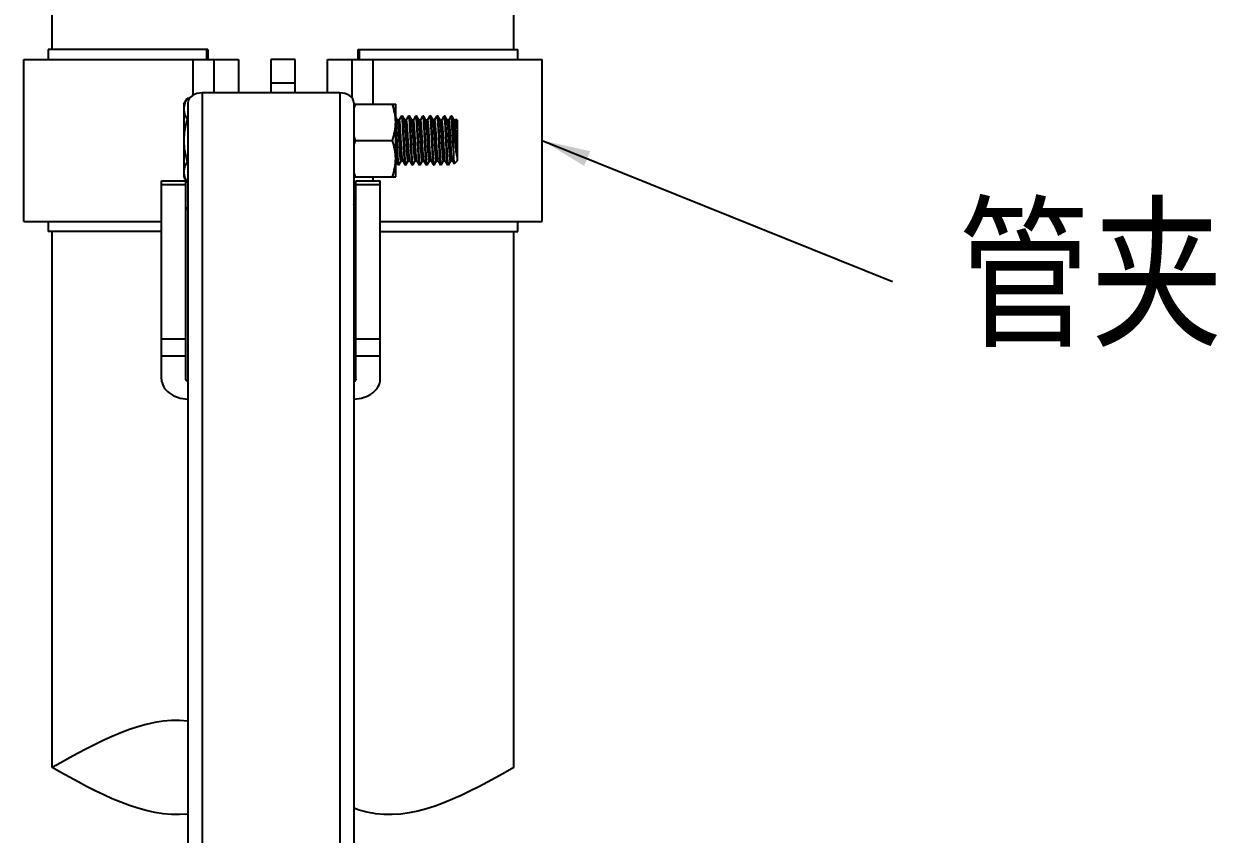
# Model space of a CAD drawing. Extents: x 1036631 to 1215829, y 649019 to 896649.
# Drawn here: x 1141276 to 1143740, y 787891 to 789564 of the extents above; entities that cross this region are included whole.
import ezdxf

# ---------------------------------------------------------------- set-up
doc = ezdxf.new("R2010")
doc.units = 0
doc.header["$LTSCALE"] = 1000
doc.header["$MEASUREMENT"] = 0
doc.styles.get("Standard").update_dxf_attribs({"font": 'gbenor.shx', "bigfont": 'gbcbig.shx'})
doc.dimstyles.get("Standard").update_dxf_attribs({"dimscale": 100, "dimtxt": 3.5, "dimasz": 1, "dimexe": 2.5, "dimexo": 3, "dimgap": 1.5, "dimtad": 1, "dimdec": 0, "dimzin": 0, "dimdsep": 46, "dimtxsty": 'Standard', "dimblk": 'ARCHTICK', "dimcen": 0.09, "dimadec": 0, "dimazin": 0, "dimtfac": 1, "dimtdec": 0, "dimtix": 1, "dimtmove": 2, "dimatfit": 3, "dimfxl": 1, "dimtolj": 1, "dimtzin": 0, "dimarcsym": 0})

# ---------------------------------------------------------------- blocks, each defined once
blk = doc.blocks.new('gfhhrryyfd')
at = {"linetype": 'Continuous'}
for p, q in [((3694597.7, -1760119.3), (3694597.7, -1759471.1)), ((3695551.2, -1760119.3), (3695551.2, -1759492)), ((3694589.4, -1760119.3), (3694589.4, -1760140.2)), ((3694919.2, -1760119.3), (3694589.4, -1760119.3)), ((3694916.5, -1760119.3), (3694916.5, -1760140.2)), ((3694919.2, -1760119.3), (3694919.2, -1760140.2)), ((3695229.7, -1760140.2), (3695229.7, -1760119.3)), ((3695229.7, -1760119.3), (3695559.5, -1760119.3)), ((3695232.4, -1760140.2), (3695232.4, -1760119.3)), ((3695559.5, -1760140.2), (3695559.5, -1760119.3)), ((3694539.2, -1760474.8), (3694539.2, -1760140.2)), ((3694539.2, -1760140.2), (3694982.4, -1760140.2)), ((3694888.6, -1760214), (3694888.6, -1760140.2)), ((3694932.3, -1760209.2), (3694932.3, -1760140.2)), ((3694982.4, -1760140.2), (3694982.4, -1760209.2)), ((3695049.3, -1760140.2), (3695049.3, -1760209.2)), ((3695099.5, -1760140.2), (3695049.3, -1760140.2)), ((3695099.5, -1760209.2), (3695099.5, -1760140.2)), ((3695166.4, -1760209.2), (3695166.4, -1760140.2)), ((3695166.4, -1760140.2), (3695609.7, -1760140.2)), ((3695216.6, -1760140.2), (3695216.6, -1760219.5)), ((3695260.3, -1760232.2), (3695260.3, -1760140.2)), ((3695609.7, -1760474.8), (3695609.7, -1760140.2)), ((3695099.5, -1760189.2), (3695049.3, -1760189.2)), ((3694869.5, -1760232.2), (3694876.3, -1760220.6)), ((3694869.5, -1760232.2), (3694869.5, -1760382.8)), ((3694881.1, -1760220.6), (3694876.3, -1760220.6)), ((3694877.9, -1760229.9), (3694877.9, -1762652.5)), ((3694907.2, -1760209.2), (3694907.2, -1762430.8)), ((3695191.5, -1760209.2), (3694907.2, -1760209.2)), ((3695191.5, -1760209.2), (3695191.5, -1762430.8)), ((3695220.8, -1760229.9), (3695220.8, -1762652.5)), ((3695220.8, -1760232.2), (3695307, -1760232.2)), ((3695307, -1760382.7), (3695307, -1760232.2)), ((3695318.8, -1760257.5), (3695314.3, -1760265.2)), ((3695318.8, -1760257.5), (3695319, -1760257.3)), ((3695320.8, -1760257.3), (3695319, -1760257.3)), ((3695321, -1760257.5), (3695320.8, -1760257.3)), ((3695325.6, -1760265.4), (3695321, -1760257.5)), ((3695333.4, -1760257.5), (3695328.9, -1760265.2)), ((3695333.4, -1760257.5), (3695333.6, -1760257.3)), ((3695335.4, -1760257.3), (3695333.6, -1760257.3)), ((3695335.6, -1760257.5), (3695335.4, -1760257.3)), ((3695340.2, -1760265.4), (3695335.6, -1760257.5)), ((3695348.1, -1760257.5), (3695343.6, -1760265.2)), ((3695348.1, -1760257.5), (3695348.2, -1760257.3)), ((3695350.1, -1760257.3), (3695348.2, -1760257.3)), ((3695350.3, -1760257.5), (3695350.1, -1760257.3)), ((3695354.9, -1760265.4), (3695350.3, -1760257.5)), ((3695350.5, -1760258.3), (3695350.3, -1760257.5)), ((3695362.7, -1760257.5), (3695358.2, -1760265.2)), ((3695362.7, -1760257.5), (3695362.9, -1760257.3)), ((3695362.9, -1760257.3), (3695363.3, -1760258.3)), ((3695364.7, -1760257.3), (3695362.9, -1760257.3)), ((3695364.9, -1760257.5), (3695364.7, -1760257.3)), ((3695369.5, -1760265.4), (3695364.9, -1760257.5)), ((3695377.3, -1760257.5), (3695372.8, -1760265.2)), ((3695377.3, -1760257.5), (3695377.5, -1760257.3)), ((3695379.3, -1760257.3), (3695377.5, -1760257.3)), ((3695379.5, -1760257.5), (3695379.3, -1760257.3)), ((3695384.2, -1760265.4), (3695379.5, -1760257.5)), ((3695392, -1760257.5), (3695387.5, -1760265.2)), ((3695392, -1760257.5), (3695392.2, -1760257.3)), ((3695394, -1760257.3), (3695392.2, -1760257.3)), ((3695394.2, -1760257.5), (3695394, -1760257.3)), ((3695398.8, -1760265.4), (3695394.2, -1760257.5)), ((3695406.6, -1760257.5), (3695402.1, -1760265.2)), ((3695406.6, -1760257.5), (3695406.8, -1760257.3)), ((3695408.6, -1760257.3), (3695406.8, -1760257.3)), ((3695408.8, -1760257.5), (3695408.6, -1760257.3)), ((3695413.4, -1760265.4), (3695408.8, -1760257.5)), ((3695421.2, -1760257.5), (3695416.8, -1760265.2)), ((3695421.4, -1760257.3), (3695421.2, -1760257.5)), ((3695423.3, -1760257.3), (3695421.4, -1760257.3)), ((3695423.4, -1760257.5), (3695423.3, -1760257.3)), ((3695428.1, -1760265.4), (3695423.4, -1760257.5)), ((3694877.9, -1760264), (3694876.3, -1760264)), ((3695311, -1760265.4), (3695307, -1760258.5)), ((3695314.4, -1760265.3), (3695310.9, -1760265.3)), ((3695329, -1760265.3), (3695325.5, -1760265.3)), ((3695325.7, -1760265.6), (3695325.6, -1760265.4)), ((3695343.7, -1760265.3), (3695340.1, -1760265.3)), ((3695358.3, -1760265.3), (3695354.8, -1760265.3)), ((3695355.1, -1760266.1), (3695354.9, -1760265.4)), ((3695358.8, -1760266.1), (3695358.3, -1760265.3)), ((3695372.9, -1760265.3), (3695369.4, -1760265.3)), ((3695369.6, -1760265.6), (3695369.5, -1760265.4)), ((3695387.6, -1760265.3), (3695384, -1760265.3)), ((3695402.2, -1760265.3), (3695398.7, -1760265.3)), ((3695416.8, -1760265.3), (3695413.3, -1760265.3)), ((3695413.5, -1760265.6), (3695413.4, -1760265.4)), ((3695425.7, -1760320.9), (3695425.7, -1760282.8)), ((3695431.5, -1760265.3), (3695428, -1760265.3)), ((3695432.1, -1760263.9), (3695431.4, -1760265.2)), ((3695434.1, -1760265.7), (3695432.3, -1760263.9)), ((3695433.7, -1760282.5), (3695433.7, -1760341.3)), ((3695434.1, -1760265.7), (3695434.1, -1760349.3)), ((3695223.3, -1760307.5), (3695300.2, -1760307.5)), ((3694877.9, -1760350.9), (3694876.3, -1760350.9)), ((3695307, -1760349.7), (3695311.5, -1760357.5)), ((3695313.7, -1760357.5), (3695318.2, -1760349.8)), ((3695318.1, -1760349.7), (3695321.6, -1760349.7)), ((3695321.5, -1760349.5), (3695326.1, -1760357.5)), ((3695328.3, -1760357.5), (3695332.8, -1760349.8)), ((3695332.7, -1760349.7), (3695336.2, -1760349.7)), ((3695336.1, -1760349.5), (3695336.1, -1760349.4)), ((3695336.1, -1760349.5), (3695340.7, -1760357.5)), ((3695342.9, -1760357.5), (3695347.4, -1760349.8)), ((3695347.3, -1760349.7), (3695350.9, -1760349.7)), ((3695350.8, -1760349.5), (3695355.4, -1760357.5)), ((3695357.6, -1760357.5), (3695362.1, -1760349.8)), ((3695362, -1760349.7), (3695365.5, -1760349.7)), ((3695365.4, -1760349.5), (3695370, -1760357.5)), ((3695372.2, -1760357.5), (3695376.7, -1760349.8)), ((3695376.6, -1760349.7), (3695380.1, -1760349.7)), ((3695380, -1760349.5), (3695384.6, -1760357.5)), ((3695386.8, -1760357.5), (3695391.3, -1760349.8)), ((3695391.2, -1760349.7), (3695394.8, -1760349.7)), ((3695394.7, -1760349.5), (3695399.3, -1760357.5)), ((3695401.5, -1760357.5), (3695406, -1760349.8)), ((3695405.9, -1760349.7), (3695409.4, -1760349.7)), ((3695409.3, -1760349.5), (3695413.9, -1760357.5)), ((3695416.1, -1760357.5), (3695420.6, -1760349.8)), ((3695420.5, -1760349.7), (3695424, -1760349.7)), ((3695423.9, -1760349.5), (3695424, -1760349.7)), ((3695424, -1760349.7), (3695427.5, -1760355.7)), ((3695427.5, -1760355.7), (3695427.6, -1760355.8)), ((3695434.1, -1760349.3), (3695427.6, -1760355.8)), ((3695311.5, -1760357.5), (3695311.7, -1760357.7)), ((3695313.5, -1760357.7), (3695311.7, -1760357.7)), ((3695313.7, -1760357.5), (3695313.5, -1760357.7)), ((3695326.1, -1760357.5), (3695326.3, -1760357.7)), ((3695328.1, -1760357.7), (3695326.3, -1760357.7)), ((3695328.3, -1760357.5), (3695328.1, -1760357.7)), ((3695340.7, -1760357.5), (3695340.9, -1760357.7)), ((3695342.8, -1760357.7), (3695340.9, -1760357.7)), ((3695342.9, -1760357.5), (3695342.8, -1760357.7)), ((3695355.4, -1760357.5), (3695355.6, -1760357.7)), ((3695357.4, -1760357.7), (3695355.6, -1760357.7)), ((3695357.6, -1760357.5), (3695357.4, -1760357.7)), ((3695370, -1760357.5), (3695370.2, -1760357.7)), ((3695372, -1760357.7), (3695370.2, -1760357.7)), ((3695372.2, -1760357.5), (3695372, -1760357.7)), ((3695384.6, -1760357.5), (3695384.8, -1760357.7)), ((3695386.7, -1760357.7), (3695384.8, -1760357.7)), ((3695386.8, -1760357.5), (3695386.7, -1760357.7)), ((3695399.3, -1760357.5), (3695399.5, -1760357.7)), ((3695401.3, -1760357.7), (3695399.5, -1760357.7)), ((3695401.5, -1760357.5), (3695401.3, -1760357.7)), ((3695413.9, -1760357.5), (3695414.1, -1760357.7)), ((3695415.9, -1760357.7), (3695414.1, -1760357.7)), ((3695416.1, -1760357.5), (3695415.9, -1760357.7)), ((3694823.5, -1760800.6), (3694823.5, -1760391.1)), ((3694823.5, -1760391.1), (3694873.7, -1760391.1)), ((3694823.5, -1760398.4), (3694873.7, -1760398.4)), ((3694869.5, -1760382.8), (3694874.2, -1760390.8)), ((3694873.7, -1760800.6), (3694873.7, -1760391.1)), ((3694877.9, -1760394.4), (3694876.3, -1760394.4)), ((3695220.8, -1760382.7), (3695307, -1760382.7)), ((3695225, -1760800.6), (3695225, -1760391.1)), ((3695225, -1760391.1), (3695275.2, -1760391.1)), ((3695225, -1760398.4), (3695275.2, -1760398.4)), ((3695260.3, -1760391.1), (3695260.3, -1760382.7)), ((3695275.2, -1760800.6), (3695275.2, -1760391.1)), ((3695225, -1760412), (3695220.8, -1760409)), ((3695225, -1760430.7), (3695224.6, -1760431)), ((3694539.2, -1760474.8), (3694823.5, -1760474.8)), ((3694589.4, -1760474.8), (3694589.4, -1760495.7)), ((3695275.2, -1760474.8), (3695609.7, -1760474.8)), ((3695559.5, -1760495.7), (3695559.5, -1760474.8)), ((3694823.5, -1760495.7), (3694589.4, -1760495.7)), ((3694597.7, -1761602.7), (3694597.7, -1760495.7)), ((3695275.2, -1760495.7), (3695559.5, -1760495.7)), ((3695551.2, -1761602.7), (3695551.2, -1760495.7)), ((3694873.7, -1760717.8), (3694823.5, -1760717.8)), ((3695275.2, -1760717.8), (3695225, -1760717.8)), ((3694873.7, -1760753.3), (3694823.5, -1760753.3)), ((3695275.2, -1760753.3), (3695225, -1760753.3))]:
    blk.add_line(p, q, dxfattribs=at)
blk.add_lwpolyline([(3695220.8, -1760440.2), (3695223.3, -1760433.7), (3695225, -1760430.2)], dxfattribs=at)
for centre, radius, start, end in [((3695373.6, -1760282.5), 158.4, 161.5104, 164.6888), ((3695373.6, -1760257.3), 158.4, 195.3112, 198.4896), ((3695373.6, -1760357.7), 158.4, 161.5104, 164.6888), ((3691607.2, -1760474.3), 3704.6, 2.5803, 2.9163), ((3695373.6, -1760332.5), 158.4, 195.3112, 198.4896), ((3694936.2, -1760359.7), 69.2, 206.641, 210.0621), ((3695320.9, -1760489.9), 115.2, 149.4462, 150.2362), ((3695231.4, -1760434), 17.3, 240.2296, 242.1247)]:
    blk.add_arc(centre, radius, start, end, dxfattribs=at)
for points, knots in [([(3694871, -1760232.6), (3694870.7, -1760233.4), (3694869.9, -1760236.6), (3694869.5, -1760239.9), (3694869.5, -1760242.3)], [0, 0, 0, 0, 0.253622, 1, 1, 1, 1]), ([(3694876.3, -1760220.6), (3694875.7, -1760221.5), (3694873.6, -1760225.4), (3694871.9, -1760229.4), (3694871, -1760232.6)], [0, 0, 0, 0, 0.257362, 1, 1, 1, 1]), ([(3694907.2, -1760209.2), (3694900, -1760209.2), (3694886.6, -1760211.9), (3694877.9, -1760224.2), (3694877.9, -1760229.9)], [0, 0, 0, 0, 0.559767, 1, 1, 1, 1]), ([(3695220.8, -1760229.9), (3695220.8, -1760224.2), (3695212.1, -1760211.9), (3695198.7, -1760209.2), (3695191.5, -1760209.2)], [0, 0, 0, 0, 0.440233, 1, 1, 1, 1]), ([(3695307, -1760269.9), (3695307, -1760263.5), (3695305.7, -1760250.7), (3695302.3, -1760238.3), (3695300.2, -1760232.2)], [0, 0, 0, 0, 0.498127, 1, 1, 1, 1]), ([(3694869.5, -1760242.3), (3694869.5, -1760246), (3694870.9, -1760253.7), (3694874.3, -1760260.6), (3694876.3, -1760264)], [0, 0, 0, 0, 0.485077, 1, 1, 1, 1]), ([(3695319, -1760257.3), (3695319.1, -1760257.3), (3695319.3, -1760257.7), (3695319.5, -1760258.4), (3695319.7, -1760259.6), (3695320, -1760262.1), (3695320.4, -1760266.3), (3695320.8, -1760272.5), (3695321.3, -1760280), (3695321.7, -1760288.5), (3695322.2, -1760297.8), (3695322.5, -1760304.2), (3695322.6, -1760307.5)], [0, 0, 0, 0, 0.0066, 0.021626, 0.045785, 0.07899, 0.171387, 0.295464, 0.446521, 0.618791, 0.80567, 1, 1, 1, 1]), ([(3695324.5, -1760307.5), (3695324.2, -1760301.4), (3695323.8, -1760292.5), (3695323.2, -1760281.2), (3695322.8, -1760273.8), (3695322.3, -1760267.7), (3695322, -1760262.9), (3695321.5, -1760259.7), (3695321.3, -1760258), (3695321, -1760257.5)], [0, 0, 0, 0, 0.364471, 0.530917, 0.679032, 0.803712, 0.900705, 0.96676, 1, 1, 1, 1]), ([(3695333.6, -1760257.3), (3695333.7, -1760257.3), (3695333.9, -1760257.7), (3695334.1, -1760258.4), (3695334.3, -1760259.6), (3695334.7, -1760262.1), (3695335, -1760266.3), (3695335.5, -1760272.5), (3695335.9, -1760280), (3695336.4, -1760288.5), (3695336.8, -1760297.8), (3695337.1, -1760304.2), (3695337.3, -1760307.5)], [0, 0, 0, 0, 0.006597, 0.021619, 0.045777, 0.07898, 0.171374, 0.295442, 0.446496, 0.618772, 0.805666, 1, 1, 1, 1]), ([(3695339.1, -1760307.5), (3695338.8, -1760301.4), (3695338.4, -1760292.5), (3695337.8, -1760281.2), (3695337.4, -1760273.8), (3695337, -1760267.7), (3695336.6, -1760262.9), (3695336.1, -1760259.7), (3695335.9, -1760258), (3695335.6, -1760257.5)], [0, 0, 0, 0, 0.364465, 0.530905, 0.679014, 0.8037, 0.900701, 0.966759, 1, 1, 1, 1]), ([(3695348.2, -1760257.3), (3695348.4, -1760257.3), (3695348.6, -1760257.7), (3695348.7, -1760258.4), (3695349, -1760259.6), (3695349.3, -1760262.1), (3695349.7, -1760266.3), (3695350.1, -1760272.5), (3695350.6, -1760280), (3695351, -1760288.5), (3695351.5, -1760297.8), (3695351.8, -1760304.2), (3695351.9, -1760307.5)], [0, 0, 0, 0, 0.006599, 0.021622, 0.045782, 0.078987, 0.171389, 0.295466, 0.446515, 0.618783, 0.80567, 1, 1, 1, 1]), ([(3695368.4, -1760307.5), (3695368.1, -1760301.4), (3695367.7, -1760292.5), (3695367.1, -1760281.2), (3695366.7, -1760273.8), (3695366.2, -1760267.7), (3695365.9, -1760262.9), (3695365.4, -1760259.7), (3695365.2, -1760258), (3695364.9, -1760257.5)], [0, 0, 0, 0, 0.364462, 0.530907, 0.679025, 0.803712, 0.900706, 0.96676, 1, 1, 1, 1]), ([(3695377.5, -1760257.3), (3695377.6, -1760257.3), (3695377.8, -1760257.7), (3695378, -1760258.4), (3695378.2, -1760259.6), (3695378.6, -1760262.1), (3695379, -1760266.3), (3695379.4, -1760272.5), (3695379.8, -1760280), (3695380.3, -1760288.5), (3695380.7, -1760297.8), (3695381, -1760304.2), (3695381.2, -1760307.5)], [0, 0, 0, 0, 0.0066, 0.021625, 0.045784, 0.078988, 0.171384, 0.29546, 0.446516, 0.618789, 0.80567, 1, 1, 1, 1]), ([(3695383, -1760307.5), (3695382.7, -1760301.4), (3695382.3, -1760292.5), (3695381.7, -1760281.2), (3695381.3, -1760273.8), (3695380.9, -1760267.7), (3695380.5, -1760262.9), (3695380, -1760259.7), (3695379.8, -1760258), (3695379.5, -1760257.5)], [0, 0, 0, 0, 0.364471, 0.530917, 0.679031, 0.803711, 0.900704, 0.96676, 1, 1, 1, 1]), ([(3695392.2, -1760257.3), (3695392.3, -1760257.3), (3695392.5, -1760257.7), (3695392.6, -1760258.4), (3695392.9, -1760259.6), (3695393.2, -1760262.1), (3695393.6, -1760266.3), (3695394, -1760272.5), (3695394.5, -1760280), (3695394.9, -1760288.5), (3695395.4, -1760297.8), (3695395.7, -1760304.2), (3695395.8, -1760307.5)], [0, 0, 0, 0, 0.006596, 0.021617, 0.045773, 0.078975, 0.171369, 0.295437, 0.446491, 0.618767, 0.805664, 1, 1, 1, 1]), ([(3695397.6, -1760307.5), (3695397.4, -1760301.4), (3695396.9, -1760292.5), (3695396.4, -1760281.2), (3695395.9, -1760273.8), (3695395.5, -1760267.7), (3695395.1, -1760262.9), (3695394.7, -1760259.7), (3695394.4, -1760258), (3695394.2, -1760257.5)], [0, 0, 0, 0, 0.364464, 0.530903, 0.679012, 0.803699, 0.9007, 0.966759, 1, 1, 1, 1]), ([(3695406.8, -1760257.3), (3695406.9, -1760257.3), (3695407.1, -1760257.7), (3695407.3, -1760258.4), (3695407.5, -1760259.6), (3695407.8, -1760262.1), (3695408.2, -1760266.3), (3695408.7, -1760272.5), (3695409.1, -1760280), (3695409.5, -1760288.5), (3695410, -1760297.8), (3695410.3, -1760304.2), (3695410.4, -1760307.5)], [0, 0, 0, 0, 0.006599, 0.021624, 0.045785, 0.078991, 0.171394, 0.295472, 0.446521, 0.618786, 0.80567, 1, 1, 1, 1]), ([(3695412.3, -1760307.5), (3695412, -1760301.4), (3695411.6, -1760292.5), (3695411, -1760281.2), (3695410.6, -1760273.8), (3695410.1, -1760267.7), (3695409.8, -1760262.9), (3695409.3, -1760259.7), (3695409.1, -1760258), (3695408.8, -1760257.5)], [0, 0, 0, 0, 0.364462, 0.530902, 0.679016, 0.803706, 0.900705, 0.96676, 1, 1, 1, 1]), ([(3695425.7, -1760320.9), (3695425.5, -1760317.1), (3695425.2, -1760309.5), (3695424.7, -1760298.2), (3695424.1, -1760287.4), (3695423.6, -1760277.7), (3695423.2, -1760270.4), (3695422.8, -1760265.6), (3695422.5, -1760262.7), (3695422.3, -1760260.5), (3695422, -1760258.8), (3695421.8, -1760257.9), (3695421.6, -1760257.3), (3695421.4, -1760257.3)], [0, 0, 0, 0, 0.178481, 0.358633, 0.531004, 0.686502, 0.81696, 0.870599, 0.915552, 0.951236, 0.977231, 0.993319, 1, 1, 1, 1]), ([(3695425.7, -1760282.8), (3695425.5, -1760279.5), (3695425.2, -1760273.7), (3695424.7, -1760266.8), (3695424.3, -1760262.4), (3695424.1, -1760260.1), (3695423.8, -1760258.6), (3695423.6, -1760257.7), (3695423.4, -1760257.5)], [0, 0, 0, 0, 0.386407, 0.692621, 0.809887, 0.900873, 0.96438, 1, 1, 1, 1]), ([(3695300.2, -1760307.5), (3695302.3, -1760301.4), (3695305.7, -1760289), (3695307, -1760276.2), (3695307, -1760269.9)], [0, 0, 0, 0, 0.501873, 1, 1, 1, 1]), ([(3695309.8, -1760307.5), (3695309.4, -1760297.8), (3695308.8, -1760284.5), (3695307.8, -1760268.7), (3695307.3, -1760262.6), (3695307, -1760260.2)], [0, 0, 0, 0, 0.612202, 0.845734, 1, 1, 1, 1]), ([(3695318.1, -1760349.7), (3695318, -1760349.7), (3695317.8, -1760349.4), (3695317.5, -1760348.5), (3695317.1, -1760346.2), (3695316.7, -1760342.6), (3695316.3, -1760337.7), (3695315.8, -1760331.7), (3695315.4, -1760324.8), (3695315, -1760317.3), (3695314.4, -1760306.9), (3695313.8, -1760296.5), (3695313.2, -1760286.6), (3695312.8, -1760280.2), (3695312.3, -1760274.7), (3695312, -1760270.4), (3695311.5, -1760267.5), (3695311.2, -1760265.9), (3695311, -1760265.4)], [0, 0, 0, 0, 0.003455, 0.010693, 0.037891, 0.081614, 0.140407, 0.212192, 0.294399, 0.384075, 0.47799, 0.664974, 0.751306, 0.828652, 0.894237, 0.945722, 0.98132, 1, 1, 1, 1]), ([(3695321.5, -1760349.5), (3695321.2, -1760349.1), (3695320.9, -1760347.5), (3695320.5, -1760344.6), (3695320.1, -1760340.3), (3695319.7, -1760334.8), (3695319.2, -1760328.4), (3695318.6, -1760318.5), (3695318.1, -1760308.1), (3695317.5, -1760297.7), (3695317.1, -1760290.2), (3695316.6, -1760283.3), (3695316.2, -1760277.3), (3695315.8, -1760272.4), (3695315.4, -1760268.8), (3695315, -1760266.5), (3695314.7, -1760265.6), (3695314.5, -1760265.3), (3695314.4, -1760265.3)], [0, 0, 0, 0, 0.018679, 0.054277, 0.105763, 0.171349, 0.248695, 0.335028, 0.52201, 0.615925, 0.7056, 0.787808, 0.859593, 0.918387, 0.96211, 0.989308, 0.996544, 1, 1, 1, 1]), ([(3695332.7, -1760349.7), (3695332.6, -1760349.7), (3695332.4, -1760349.4), (3695332.1, -1760348.5), (3695331.7, -1760346.3), (3695331.3, -1760342.7), (3695330.9, -1760337.9), (3695330.5, -1760332), (3695330, -1760325.2), (3695329.6, -1760317.8), (3695329, -1760307.4), (3695328.4, -1760294.9), (3695327.7, -1760283.2), (3695327, -1760275.2), (3695326.6, -1760270.8), (3695326.2, -1760267.7), (3695325.9, -1760266.1), (3695325.7, -1760265.6)], [0, 0, 0, 0, 0.003417, 0.010553, 0.037343, 0.080422, 0.138384, 0.209216, 0.290427, 0.379147, 0.472236, 0.658297, 0.82249, 0.888984, 0.941829, 0.979209, 1, 1, 1, 1]), ([(3695336.1, -1760349.4), (3695335.8, -1760348.9), (3695335.5, -1760347.3), (3695335.1, -1760344.2), (3695334.7, -1760339.8), (3695334.1, -1760331.8), (3695333.4, -1760320.1), (3695332.7, -1760307.6), (3695332.1, -1760297.2), (3695331.7, -1760289.8), (3695331.2, -1760283), (3695330.8, -1760277.1), (3695330.4, -1760272.3), (3695330, -1760268.7), (3695329.6, -1760266.5), (3695329.3, -1760265.5), (3695329.1, -1760265.3), (3695329, -1760265.3)], [0, 0, 0, 0, 0.020588, 0.057799, 0.110514, 0.176922, 0.341067, 0.527216, 0.620384, 0.709195, 0.790501, 0.861424, 0.919465, 0.962605, 0.989434, 0.996579, 1, 1, 1, 1]), ([(3695347.3, -1760349.7), (3695347.2, -1760349.7), (3695347, -1760349.4), (3695346.7, -1760348.5), (3695346.4, -1760346.2), (3695346, -1760342.6), (3695345.5, -1760337.7), (3695345.1, -1760331.7), (3695344.7, -1760324.8), (3695344.2, -1760317.3), (3695343.6, -1760306.9), (3695343.1, -1760296.5), (3695342.5, -1760286.6), (3695342.1, -1760280.2), (3695341.6, -1760274.7), (3695341.2, -1760270.4), (3695340.8, -1760267.5), (3695340.5, -1760265.9), (3695340.2, -1760265.4)], [0, 0, 0, 0, 0.003456, 0.010692, 0.037889, 0.081613, 0.140407, 0.212192, 0.2944, 0.384075, 0.47799, 0.664972, 0.751305, 0.828651, 0.894236, 0.945723, 0.981321, 1, 1, 1, 1]), ([(3695350.8, -1760349.5), (3695350.5, -1760349.1), (3695350.2, -1760347.5), (3695349.8, -1760344.6), (3695349.4, -1760340.3), (3695348.9, -1760334.8), (3695348.5, -1760328.4), (3695347.9, -1760318.5), (3695347.4, -1760308.1), (3695346.8, -1760297.7), (3695346.3, -1760290.2), (3695345.9, -1760283.3), (3695345.5, -1760277.3), (3695345, -1760272.4), (3695344.6, -1760268.8), (3695344.3, -1760266.5), (3695344, -1760265.6), (3695343.8, -1760265.3), (3695343.7, -1760265.3)], [0, 0, 0, 0, 0.01868, 0.054278, 0.105764, 0.171348, 0.248694, 0.335026, 0.52201, 0.615925, 0.705601, 0.787808, 0.859593, 0.918386, 0.962109, 0.989306, 0.996545, 1, 1, 1, 1]), ([(3695353.7, -1760307.5), (3695353.5, -1760301.9), (3695353, -1760291.3), (3695352.2, -1760276.9), (3695351.6, -1760266.9), (3695351, -1760261.1), (3695350.7, -1760259.1), (3695350.5, -1760258.3)], [0, 0, 0, 0, 0.342843, 0.645753, 0.873522, 0.950589, 1, 1, 1, 1]), ([(3695362, -1760349.7), (3695361.9, -1760349.7), (3695361.7, -1760349.4), (3695361.4, -1760348.5), (3695361, -1760346.4), (3695360.6, -1760343.1), (3695360.2, -1760338.4), (3695359.8, -1760332.8), (3695359.4, -1760326.3), (3695359, -1760319.1), (3695358.4, -1760309.1), (3695357.7, -1760296.7), (3695356.9, -1760283.5), (3695356.3, -1760274.1), (3695355.6, -1760268.7), (3695355.3, -1760266.8), (3695355.1, -1760266.1)], [0, 0, 0, 0, 0.003318, 0.010166, 0.035831, 0.077124, 0.132774, 0.200951, 0.279376, 0.365418, 0.456184, 0.639607, 0.805161, 0.930787, 0.973175, 1, 1, 1, 1]), ([(3695365.4, -1760349.5), (3695365.1, -1760349.1), (3695364.9, -1760347.7), (3695364.5, -1760345.1), (3695364.1, -1760341.3), (3695363.7, -1760336.4), (3695363.3, -1760330.6), (3695362.7, -1760321.6), (3695362.1, -1760309.6), (3695361.3, -1760295.3), (3695360.5, -1760282.6), (3695359.9, -1760273.8), (3695359.2, -1760268.6), (3695358.9, -1760266.8), (3695358.8, -1760266.1)], [0, 0, 0, 0, 0.017152, 0.049306, 0.095685, 0.154891, 0.225083, 0.30406, 0.478231, 0.655625, 0.814053, 0.933743, 0.974201, 1, 1, 1, 1]), ([(3695363.3, -1760258.3), (3695363.5, -1760259.1), (3695363.8, -1760261.1), (3695364.4, -1760266.9), (3695365, -1760276.9), (3695365.8, -1760291.3), (3695366.3, -1760301.9), (3695366.5, -1760307.5)], [0, 0, 0, 0, 0.049411, 0.126478, 0.354247, 0.657157, 1, 1, 1, 1]), ([(3695376.6, -1760349.7), (3695376.5, -1760349.7), (3695376.3, -1760349.4), (3695376, -1760348.5), (3695375.6, -1760346.3), (3695375.2, -1760342.8), (3695374.8, -1760338), (3695374.4, -1760332.1), (3695374, -1760325.3), (3695373.5, -1760318), (3695373, -1760307.7), (3695372.3, -1760295.2), (3695371.6, -1760283.5), (3695371, -1760275.5), (3695370.6, -1760271), (3695370.1, -1760267.9), (3695369.8, -1760266.2), (3695369.6, -1760265.6)], [0, 0, 0, 0, 0.003402, 0.010497, 0.037127, 0.079951, 0.137583, 0.208037, 0.288851, 0.377191, 0.469951, 0.655642, 0.820036, 0.88689, 0.940273, 0.978363, 1, 1, 1, 1]), ([(3695380, -1760349.5), (3695379.8, -1760349.1), (3695379.5, -1760347.5), (3695379, -1760344.6), (3695378.6, -1760340.3), (3695378.2, -1760334.8), (3695377.8, -1760328.4), (3695377.2, -1760318.5), (3695376.6, -1760308.1), (3695376, -1760297.7), (3695375.6, -1760290.2), (3695375.2, -1760283.3), (3695374.7, -1760277.3), (3695374.3, -1760272.4), (3695373.9, -1760268.8), (3695373.5, -1760266.5), (3695373.2, -1760265.6), (3695373, -1760265.3), (3695372.9, -1760265.3)], [0, 0, 0, 0, 0.01868, 0.054279, 0.105766, 0.17135, 0.248697, 0.335029, 0.522011, 0.615926, 0.705602, 0.78781, 0.859595, 0.918388, 0.962111, 0.989307, 0.996546, 1, 1, 1, 1]), ([(3695391.2, -1760349.7), (3695391.2, -1760349.7), (3695390.9, -1760349.4), (3695390.7, -1760348.5), (3695390.3, -1760346.2), (3695389.9, -1760342.6), (3695389.4, -1760337.7), (3695389, -1760331.7), (3695388.6, -1760324.8), (3695388.1, -1760317.3), (3695387.6, -1760306.9), (3695387, -1760296.5), (3695386.4, -1760286.6), (3695386, -1760280.2), (3695385.5, -1760274.7), (3695385.1, -1760270.4), (3695384.7, -1760267.5), (3695384.4, -1760265.9), (3695384.2, -1760265.4)], [0, 0, 0, 0, 0.003456, 0.010692, 0.037889, 0.081613, 0.140406, 0.212192, 0.2944, 0.384075, 0.477989, 0.664972, 0.751304, 0.828651, 0.894236, 0.945722, 0.981321, 1, 1, 1, 1]), ([(3695394.7, -1760349.5), (3695394.4, -1760349.1), (3695394.1, -1760347.5), (3695393.7, -1760344.6), (3695393.3, -1760340.3), (3695392.8, -1760334.8), (3695392.4, -1760328.4), (3695391.8, -1760318.5), (3695391.3, -1760308.1), (3695390.7, -1760297.7), (3695390.2, -1760290.2), (3695389.8, -1760283.3), (3695389.4, -1760277.3), (3695389, -1760272.4), (3695388.6, -1760268.8), (3695388.2, -1760266.5), (3695387.9, -1760265.6), (3695387.7, -1760265.3), (3695387.6, -1760265.3)], [0, 0, 0, 0, 0.01868, 0.054278, 0.105764, 0.171348, 0.248694, 0.335027, 0.52201, 0.615925, 0.705601, 0.787808, 0.859593, 0.918386, 0.962109, 0.989306, 0.996546, 1, 1, 1, 1]), ([(3695405.9, -1760349.7), (3695405.8, -1760349.7), (3695405.6, -1760349.4), (3695405.3, -1760348.5), (3695404.9, -1760346.2), (3695404.5, -1760342.6), (3695404.1, -1760337.7), (3695403.6, -1760331.7), (3695403.2, -1760324.8), (3695402.8, -1760317.3), (3695402.2, -1760306.9), (3695401.6, -1760296.5), (3695401, -1760286.6), (3695400.6, -1760280.2), (3695400.2, -1760274.7), (3695399.8, -1760270.4), (3695399.3, -1760267.5), (3695399.1, -1760265.9), (3695398.8, -1760265.4)], [0, 0, 0, 0, 0.003456, 0.010693, 0.037891, 0.081614, 0.140408, 0.212192, 0.2944, 0.384075, 0.47799, 0.664974, 0.751306, 0.828653, 0.894237, 0.945723, 0.981321, 1, 1, 1, 1]), ([(3695409.3, -1760349.5), (3695409, -1760349.1), (3695408.8, -1760347.5), (3695408.3, -1760344.6), (3695407.9, -1760340.3), (3695407.5, -1760334.8), (3695407.1, -1760328.4), (3695406.5, -1760318.5), (3695405.9, -1760308.1), (3695405.3, -1760297.7), (3695404.9, -1760290.2), (3695404.4, -1760283.3), (3695404, -1760277.3), (3695403.6, -1760272.4), (3695403.2, -1760268.8), (3695402.8, -1760266.5), (3695402.5, -1760265.6), (3695402.3, -1760265.3), (3695402.2, -1760265.3)], [0, 0, 0, 0, 0.018679, 0.054277, 0.105763, 0.171348, 0.248694, 0.335027, 0.52201, 0.615925, 0.7056, 0.787807, 0.859593, 0.918386, 0.96211, 0.989308, 0.996544, 1, 1, 1, 1]), ([(3695420.5, -1760349.7), (3695420.4, -1760349.7), (3695420.2, -1760349.4), (3695419.9, -1760348.5), (3695419.5, -1760346.3), (3695419.2, -1760342.8), (3695418.7, -1760338), (3695418.3, -1760332.1), (3695417.9, -1760325.4), (3695417.4, -1760318.1), (3695416.9, -1760307.8), (3695416.2, -1760295.3), (3695415.5, -1760283.6), (3695414.9, -1760275.6), (3695414.5, -1760271.1), (3695414, -1760267.9), (3695413.8, -1760266.2), (3695413.5, -1760265.6)], [0, 0, 0, 0, 0.003396, 0.010472, 0.037029, 0.079737, 0.13722, 0.207502, 0.288137, 0.376304, 0.468915, 0.654438, 0.818923, 0.885939, 0.939566, 0.977978, 1, 1, 1, 1]), ([(3695423.9, -1760349.5), (3695423.7, -1760349.1), (3695423.4, -1760347.5), (3695423, -1760344.6), (3695422.6, -1760340.3), (3695422.1, -1760334.8), (3695421.7, -1760328.4), (3695421.1, -1760318.5), (3695420.5, -1760308.1), (3695420, -1760297.7), (3695419.5, -1760290.2), (3695419.1, -1760283.3), (3695418.7, -1760277.3), (3695418.2, -1760272.4), (3695417.8, -1760268.8), (3695417.4, -1760266.5), (3695417.1, -1760265.6), (3695416.9, -1760265.3), (3695416.8, -1760265.3)], [0, 0, 0, 0, 0.01868, 0.054278, 0.105764, 0.171348, 0.248695, 0.335027, 0.52201, 0.615925, 0.705601, 0.787809, 0.859594, 0.918387, 0.96211, 0.989307, 0.996546, 1, 1, 1, 1]), ([(3695425.7, -1760282.8), (3695426.4, -1760288.2), (3695427.6, -1760299.2), (3695429.4, -1760315.1), (3695431.3, -1760329.1), (3695432.7, -1760337.7), (3695433.7, -1760341.3)], [0, 0, 0, 0, 0.276989, 0.559714, 0.812602, 1, 1, 1, 1]), ([(3695433.7, -1760341.3), (3695433, -1760334.5), (3695432.4, -1760323.6), (3695431.6, -1760308.6), (3695430.9, -1760296.4), (3695430.2, -1760285.2), (3695429.6, -1760277), (3695429.2, -1760271.7), (3695428.8, -1760268.8), (3695428.5, -1760266.8), (3695428.3, -1760265.8), (3695428.1, -1760265.4)], [0, 0, 0, 0, 0.266625, 0.430398, 0.595472, 0.747113, 0.871808, 0.920471, 0.958518, 0.985156, 1, 1, 1, 1]), ([(3695433.7, -1760282.5), (3695433.5, -1760280.1), (3695433.2, -1760275.9), (3695432.7, -1760271), (3695432.3, -1760268), (3695432.1, -1760266.6), (3695431.9, -1760265.7), (3695431.6, -1760265.3), (3695431.5, -1760265.3)], [0, 0, 0, 0, 0.414305, 0.728229, 0.842155, 0.925352, 0.97725, 1, 1, 1, 1]), ([(3695432.1, -1760263.9), (3695432.2, -1760263.9), (3695432.2, -1760263.8), (3695432.3, -1760263.9), (3695432.3, -1760263.9)], [0, 0, 0, 0, 0.579006, 1, 1, 1, 1]), ([(3695432.3, -1760263.9), (3695432.4, -1760264), (3695432.5, -1760264.5), (3695432.7, -1760265.5), (3695432.8, -1760267.2), (3695433, -1760269.3), (3695433.1, -1760272), (3695433.4, -1760276.4), (3695433.6, -1760280), (3695433.7, -1760282.5)], [0, 0, 0, 0, 0.026242, 0.082423, 0.168531, 0.283682, 0.426407, 0.594915, 1, 1, 1, 1]), ([(3695307, -1760345.1), (3695307, -1760338.7), (3695305.7, -1760325.9), (3695302.3, -1760313.6), (3695300.2, -1760307.5)], [0, 0, 0, 0, 0.498127, 1, 1, 1, 1]), ([(3695308, -1760307.5), (3695308.3, -1760313.6), (3695308.7, -1760322.5), (3695309.3, -1760333.8), (3695309.7, -1760341.1), (3695310.1, -1760347.3), (3695310.5, -1760352.1), (3695311, -1760355.3), (3695311.2, -1760357), (3695311.5, -1760357.5)], [0, 0, 0, 0, 0.364464, 0.530902, 0.679018, 0.803707, 0.900706, 0.966761, 1, 1, 1, 1]), ([(3695313.5, -1760357.7), (3695313.4, -1760357.7), (3695313.2, -1760357.3), (3695313, -1760356.6), (3695312.8, -1760355.4), (3695312.4, -1760352.9), (3695312, -1760348.7), (3695311.6, -1760342.5), (3695311.2, -1760335), (3695310.7, -1760326.4), (3695310.3, -1760317.2), (3695310, -1760310.8), (3695309.8, -1760307.5)], [0, 0, 0, 0, 0.006599, 0.021623, 0.045783, 0.078988, 0.171391, 0.295468, 0.446516, 0.618784, 0.80567, 1, 1, 1, 1]), ([(3695322.6, -1760307.5), (3695322.9, -1760313.6), (3695323.3, -1760322.5), (3695323.9, -1760333.8), (3695324.3, -1760341.1), (3695324.8, -1760347.3), (3695325.1, -1760352.1), (3695325.6, -1760355.3), (3695325.8, -1760357), (3695326.1, -1760357.5)], [0, 0, 0, 0, 0.364464, 0.530904, 0.679014, 0.8037, 0.900701, 0.966759, 1, 1, 1, 1]), ([(3695328.1, -1760357.7), (3695328, -1760357.7), (3695327.8, -1760357.3), (3695327.6, -1760356.6), (3695327.4, -1760355.4), (3695327.1, -1760352.9), (3695326.7, -1760348.7), (3695326.2, -1760342.5), (3695325.8, -1760335), (3695325.4, -1760326.4), (3695324.9, -1760317.2), (3695324.6, -1760310.8), (3695324.5, -1760307.5)], [0, 0, 0, 0, 0.006597, 0.021619, 0.045776, 0.078979, 0.171373, 0.295441, 0.446495, 0.61877, 0.805666, 1, 1, 1, 1]), ([(3695337.3, -1760307.5), (3695337.5, -1760313.6), (3695338, -1760322.5), (3695338.5, -1760333.8), (3695339, -1760341.1), (3695339.4, -1760347.3), (3695339.8, -1760352.1), (3695340.2, -1760355.3), (3695340.5, -1760357), (3695340.7, -1760357.5)], [0, 0, 0, 0, 0.364471, 0.530917, 0.679032, 0.803712, 0.900705, 0.96676, 1, 1, 1, 1]), ([(3695342.8, -1760357.7), (3695342.6, -1760357.7), (3695342.4, -1760357.3), (3695342.3, -1760356.6), (3695342, -1760355.4), (3695341.7, -1760352.9), (3695341.3, -1760348.7), (3695340.9, -1760342.5), (3695340.4, -1760335), (3695340, -1760326.4), (3695339.5, -1760317.2), (3695339.2, -1760310.8), (3695339.1, -1760307.5)], [0, 0, 0, 0, 0.0066, 0.021626, 0.045785, 0.078989, 0.171387, 0.295463, 0.44652, 0.618791, 0.80567, 1, 1, 1, 1]), ([(3695351.9, -1760307.5), (3695352.2, -1760313.6), (3695352.6, -1760322.5), (3695353.2, -1760333.8), (3695353.6, -1760341.1), (3695354, -1760347.3), (3695354.4, -1760352.1), (3695354.9, -1760355.3), (3695355.1, -1760357), (3695355.4, -1760357.5)], [0, 0, 0, 0, 0.364461, 0.530905, 0.679023, 0.803711, 0.900706, 0.96676, 1, 1, 1, 1]), ([(3695357.4, -1760357.7), (3695357.3, -1760357.7), (3695357.1, -1760357.3), (3695356.9, -1760356.6), (3695356.7, -1760355.4), (3695356.3, -1760352.9), (3695356, -1760348.7), (3695355.5, -1760342.5), (3695355.1, -1760335), (3695354.6, -1760326.4), (3695354.2, -1760317.2), (3695353.9, -1760310.8), (3695353.7, -1760307.5)], [0, 0, 0, 0, 0.006603, 0.021633, 0.045797, 0.079005, 0.17141, 0.29549, 0.446541, 0.6188, 0.805675, 1, 1, 1, 1]), ([(3695366.5, -1760307.5), (3695366.8, -1760313.6), (3695367.2, -1760322.5), (3695367.8, -1760333.8), (3695368.2, -1760341.1), (3695368.7, -1760347.3), (3695369, -1760352.1), (3695369.5, -1760355.3), (3695369.7, -1760357), (3695370, -1760357.5)], [0, 0, 0, 0, 0.364465, 0.530902, 0.679016, 0.803705, 0.900705, 0.96676, 1, 1, 1, 1]), ([(3695372, -1760357.7), (3695371.9, -1760357.7), (3695371.7, -1760357.3), (3695371.5, -1760356.6), (3695371.3, -1760355.4), (3695371, -1760352.9), (3695370.6, -1760348.7), (3695370.2, -1760342.5), (3695369.7, -1760335), (3695369.3, -1760326.4), (3695368.8, -1760317.2), (3695368.5, -1760310.8), (3695368.4, -1760307.5)], [0, 0, 0, 0, 0.006597, 0.021619, 0.045776, 0.07898, 0.17138, 0.295455, 0.446505, 0.618777, 0.805667, 1, 1, 1, 1]), ([(3695381.2, -1760307.5), (3695381.5, -1760313.6), (3695381.9, -1760322.5), (3695382.5, -1760333.8), (3695382.9, -1760341.1), (3695383.3, -1760347.3), (3695383.7, -1760352.1), (3695384.1, -1760355.3), (3695384.4, -1760357), (3695384.6, -1760357.5)], [0, 0, 0, 0, 0.364465, 0.530907, 0.679017, 0.803702, 0.900702, 0.966759, 1, 1, 1, 1]), ([(3695386.7, -1760357.7), (3695386.6, -1760357.7), (3695386.3, -1760357.3), (3695386.2, -1760356.6), (3695385.9, -1760355.4), (3695385.6, -1760352.9), (3695385.2, -1760348.7), (3695384.8, -1760342.5), (3695384.3, -1760335), (3695383.9, -1760326.4), (3695383.5, -1760317.2), (3695383.2, -1760310.8), (3695383, -1760307.5)], [0, 0, 0, 0, 0.006598, 0.021622, 0.04578, 0.078984, 0.171378, 0.295448, 0.446502, 0.618778, 0.805669, 1, 1, 1, 1]), ([(3695395.8, -1760307.5), (3695396.1, -1760313.6), (3695396.5, -1760322.5), (3695397.1, -1760333.8), (3695397.5, -1760341.1), (3695397.9, -1760347.3), (3695398.3, -1760352.1), (3695398.8, -1760355.3), (3695399, -1760357), (3695399.3, -1760357.5)], [0, 0, 0, 0, 0.364468, 0.530914, 0.67903, 0.803712, 0.900705, 0.966759, 1, 1, 1, 1]), ([(3695401.3, -1760357.7), (3695401.2, -1760357.7), (3695401, -1760357.3), (3695400.8, -1760356.6), (3695400.6, -1760355.4), (3695400.3, -1760352.9), (3695399.9, -1760348.7), (3695399.4, -1760342.5), (3695399, -1760335), (3695398.5, -1760326.4), (3695398.1, -1760317.2), (3695397.8, -1760310.8), (3695397.6, -1760307.5)], [0, 0, 0, 0, 0.006601, 0.021627, 0.045787, 0.078992, 0.171391, 0.295469, 0.446525, 0.618794, 0.80567, 1, 1, 1, 1]), ([(3695410.4, -1760307.5), (3695410.7, -1760313.6), (3695411.1, -1760322.5), (3695411.7, -1760333.8), (3695412.1, -1760341.1), (3695412.6, -1760347.3), (3695413, -1760352.1), (3695413.4, -1760355.3), (3695413.6, -1760357), (3695413.9, -1760357.5)], [0, 0, 0, 0, 0.364462, 0.530904, 0.679022, 0.80371, 0.900707, 0.966761, 1, 1, 1, 1]), ([(3695415.9, -1760357.7), (3695415.8, -1760357.7), (3695415.6, -1760357.3), (3695415.4, -1760356.6), (3695415.2, -1760355.4), (3695414.9, -1760352.9), (3695414.5, -1760348.7), (3695414.1, -1760342.5), (3695413.6, -1760335), (3695413.2, -1760326.4), (3695412.7, -1760317.2), (3695412.4, -1760310.8), (3695412.3, -1760307.5)], [0, 0, 0, 0, 0.006603, 0.021632, 0.045795, 0.079003, 0.171409, 0.295488, 0.446538, 0.618797, 0.805674, 1, 1, 1, 1]), ([(3695425.7, -1760320.9), (3695425.9, -1760325.4), (3695426.1, -1760331.8), (3695426.4, -1760340), (3695426.6, -1760345), (3695426.8, -1760349.1), (3695427, -1760352.3), (3695427.3, -1760354.3), (3695427.3, -1760355.4), (3695427.5, -1760355.7)], [0, 0, 0, 0, 0.386134, 0.553863, 0.699418, 0.819327, 0.910713, 0.971364, 1, 1, 1, 1]), ([(3694876.3, -1760350.9), (3694874.3, -1760354.4), (3694870.9, -1760361.3), (3694869.5, -1760369), (3694869.5, -1760372.7)], [0, 0, 0, 0, 0.514923, 1, 1, 1, 1]), ([(3695300.2, -1760382.7), (3695302.3, -1760376.7), (3695305.7, -1760364.3), (3695307, -1760351.5), (3695307, -1760345.1)], [0, 0, 0, 0, 0.501873, 1, 1, 1, 1]), ([(3694869.5, -1760372.7), (3694869.5, -1760375.1), (3694869.9, -1760378.4), (3694870.7, -1760381.6), (3694871, -1760382.4)], [0, 0, 0, 0, 0.746378, 1, 1, 1, 1]), ([(3694871, -1760382.4), (3694871.2, -1760383.1), (3694872.1, -1760386), (3694873.3, -1760388.7), (3694874.3, -1760390.8)], [0, 0, 0, 0, 0.245301, 1, 1, 1, 1]), ([(3695225.1, -1760425.9), (3695224.8, -1760426.3), (3695223.6, -1760428.1), (3695222.5, -1760429.9), (3695221.6, -1760431.3)], [0, 0, 0, 0, 0.23101, 1, 1, 1, 1]), ([(3694823.5, -1760800.6), (3694823.5, -1760805.8), (3694826.7, -1760817), (3694839.2, -1760830.2), (3694857, -1760839), (3694870.7, -1760841.5), (3694877.9, -1760841.9)], [0, 0, 0, 0, 0.210801, 0.445615, 0.71173, 1, 1, 1, 1]), ([(3694877.9, -1760805.7), (3694877.3, -1760805.4), (3694875.3, -1760804.4), (3694873.7, -1760802.2), (3694873.7, -1760800.6)], [0, 0, 0, 0, 0.2888, 1, 1, 1, 1]), ([(3695220.8, -1760841.9), (3695228, -1760841.5), (3695241.7, -1760839), (3695259.5, -1760830.2), (3695272, -1760817), (3695275.2, -1760805.8), (3695275.2, -1760800.6)], [0, 0, 0, 0, 0.28827, 0.554385, 0.789199, 1, 1, 1, 1]), ([(3695225, -1760800.6), (3695225, -1760801.1), (3695224.6, -1760803.4), (3695222.5, -1760805), (3695220.9, -1760805.7)], [0, 0, 0, 0, 0.22722, 1, 1, 1, 1]), ([(3695551.2, -1761602.7), (3695454.2, -1761657), (3695341.6, -1761720), (3695235.5, -1761692), (3695220.8, -1761686.8)], [0, 0, 0, 0, 3.604997, 4.187553, 4.187553, 4.187553, 4.187553])]:
    blk.add_open_spline(points, degree=3, knots=knots, dxfattribs=at)
for points in [[(3694876.3, -1760264), (3694872.2, -1760278.1), (3694869.5, -1760292.8), (3694869.5, -1760307.5)], [(3694869.5, -1760307.5), (3694869.5, -1760322.1), (3694872.2, -1760336.9), (3694876.3, -1760350.9)], [(3694873.7, -1760445.8), (3694873.7, -1760447), (3694874.3, -1760448.2), (3694875.2, -1760449.1)], [(3694877.9, -1760450.7), (3694876.8, -1760450.4), (3694875.9, -1760449.8), (3694875.2, -1760449.1)], [(3695222.8, -1760449), (3695222.1, -1760448.6), (3695221.4, -1760448.2), (3695220.7, -1760447.6)], [(3695220.9, -1760450.9), (3695221.8, -1760450.5), (3695222.6, -1760450), (3695223.4, -1760449.3)], [(3695223.4, -1760449.3), (3695224.3, -1760448.4), (3695225, -1760447.1), (3695225, -1760445.8)], [(3694877.9, -1761506.6), (3694787.5, -1761496.5), (3694692.6, -1761549.6), (3694597.7, -1761602.7)], [(3694877.9, -1761698.8), (3694787.5, -1761708.9), (3694692.6, -1761655.8), (3694597.7, -1761602.7)]]:
    blk.add_open_spline(points, degree=3, dxfattribs=at)
at = {"insert": (3696468.3, -1760455.6), "char_height": 250.906, "attachment_point": 1}
blk.add_mtext('{\\fSimHei|b0|i0|c134|p2;\\W0.8;\\C7;管夹}', dxfattribs=at)
blk.add_leader([(3695609.7, -1760307.5), (3696332.8, -1760599)], dimstyle='Standard', override={"dimgap": 20, "dimtad": 0})

msp = doc.modelspace()

# ---------------------------------------------------------------- block references
at = {"lineweight": -3, "xscale": 0.9999959487468004, "yscale": 0.999995949678123, "zscale": 0.9999959495959999}
msp.add_blockref('gfhhrryyfd', (-2553248, 2549623.7), dxfattribs=at)

doc.saveas('drawing.dxf')
